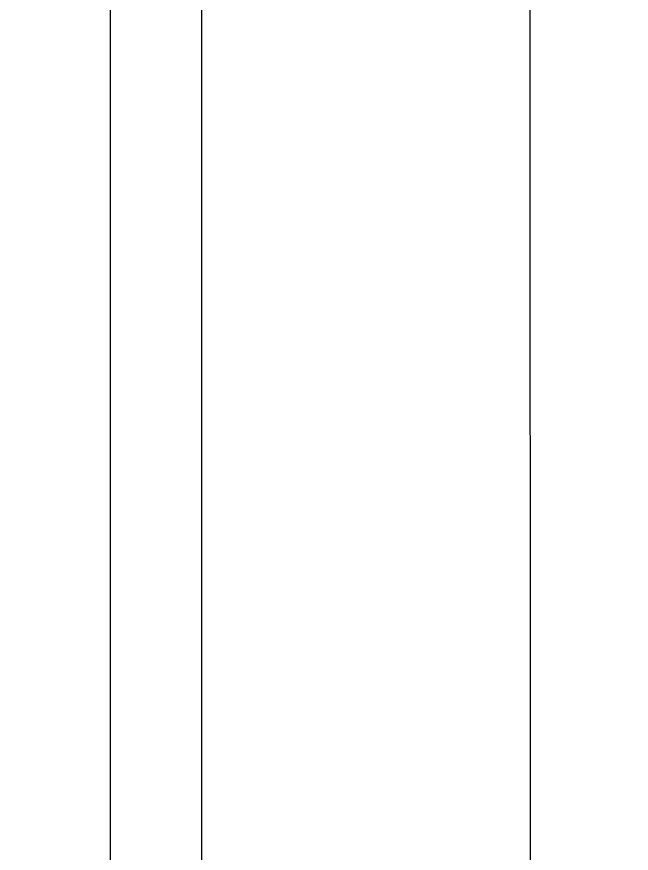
# Model space of a CAD drawing. Header units: inches. Extents: x -17.6 to 82.3, y -15.1 to 23.2.
# Drawn here: x 72.576 to 73.023, y 8.964 to 9.572 of the extents above; entities that cross this region are included whole.
import ezdxf

# ---------------------------------------------------------------- set-up
doc = ezdxf.new("R2010")
doc.units = ezdxf.units.IN
doc.header["$MEASUREMENT"] = 0
doc.layers.add('G-ANNO-TTLB', color=7, linetype='Continuous', lineweight=0)
doc.layers.add('TYVEK', color=7, linetype='Continuous', lineweight=0)

msp = doc.modelspace()

# ---------------------------------------------------------------- hatches: boundary and pattern name
at = {"layer": 'G-ANNO-TTLB', "true_color": 0xff00ff, "transparency": 33554687}
h = msp.add_hatch(color=6, dxfattribs=at)
edge = h.paths.add_edge_path()
edge.add_spline(control_points=[(77.90202, -11.06099), (77.90202, -11.06099), (37.21427, -11.06099), (37.21427, -11.06099), (37.21427, -11.06099), (37.21427, 23.06401), (37.21427, 23.06401), (37.21427, 23.06401), (77.90202, 23.06401), (77.90202, 23.06401), (77.90202, 23.06401), (77.90202, -11.06099), (77.90202, -11.06099)], knot_values=[0, 0, 0, 0, 1, 1, 1, 2, 2, 2, 3, 3, 3, 4, 4, 4, 4], degree=3, periodic=0)
edge = h.paths.add_edge_path()
edge.add_spline(control_points=[(37.33927, 22.93901), (37.33927, 22.93901), (37.33927, -10.93599), (37.33927, -10.93599), (37.33927, -10.93599), (77.77702, -10.93599), (77.77702, -10.93599), (77.77702, -10.93599), (77.77702, 22.93901), (77.77702, 22.93901), (77.77702, 22.93901), (37.33927, 22.93901), (37.33927, 22.93901)], knot_values=[0, 0, 0, 0, 1, 1, 1, 2, 2, 2, 3, 3, 3, 4, 4, 4, 4], degree=3, periodic=0)
edge.add_line((37.33927, 22.93901), (37.33927, 22.93901))

# ---------------------------------------------------------------- linework, layer by layer
at = {"layer": 'G-ANNO-TTLB'}
for points in [[(77.90202, -11.06099), (77.90202, -11.06099), (37.21427, -11.06099), (37.21427, -11.06099), (37.21427, -11.06099), (37.21427, 23.06401), (37.21427, 23.06401), (37.21427, 23.06401), (77.90202, 23.06401), (77.90202, 23.06401), (77.90202, 23.06401), (77.90202, -11.06099), (77.90202, -11.06099)], [(37.33927, 22.93901), (37.33927, 22.93901), (37.33927, -10.93599), (37.33927, -10.93599), (37.33927, -10.93599), (77.77702, -10.93599), (77.77702, -10.93599), (77.77702, -10.93599), (77.77702, 22.93901), (77.77702, 22.93901), (77.77702, 22.93901), (37.33927, 22.93901), (37.33927, 22.93901)]]:
    msp.add_open_spline(points, degree=3, knots=[0, 0, 0, 0, 1, 1, 1, 2, 2, 2, 3, 3, 3, 4, 4, 4, 4], dxfattribs=at)
at = {"layer": 'TYVEK', "color": 18, "lineweight": 25, "true_color": 0x000000}
for p, q in [((72.95056, 7.95002), (72.94702, 13.84186)), ((72.64433, 13.66913), (72.64433, 7.77521))]:
    msp.add_line(p, q, dxfattribs=at)
at = {"layer": 'TYVEK', "color": 2, "lineweight": 25, "true_color": 0xffff00}
msp.add_line((72.71112, 7.81386), (72.71112, 13.70778), dxfattribs=at)

doc.saveas('drawing.dxf')
